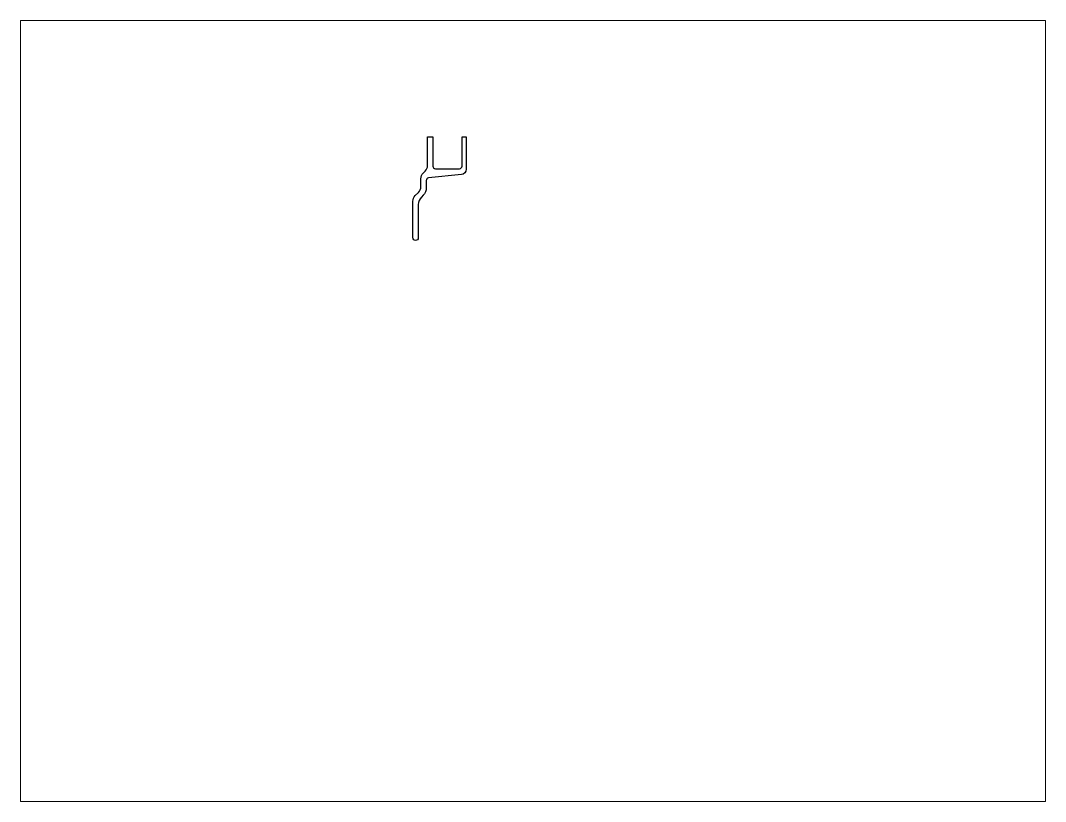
# Paper-space layout 'Layout1' of a CAD drawing. Extents: x 27 to 240, y 20 to 183.
# The model-space entities are those that its viewports show. They can reach past a viewport. Long polylines and large blocks are cut down to what shows.
import ezdxf

# ---------------------------------------------------------------- set-up
doc = ezdxf.new("R2010")
doc.units = 0
doc.header["$LTSCALE"] = 15
doc.layers.get('0').update_dxf_attribs({"linetype": 'CONTINUOUS'})
doc.layers.add('ANA', color=220, linetype='CONTINUOUS')

msp = doc.modelspace()

# ---------------------------------------------------------------- linework, layer by layer
at = {"layer": 'ANA', "color": 0}
msp.add_lwpolyline([(153.83, 221.46), (162.83, 221.46, 0.414214), (163.83, 222.46), (163.83, 233.46), (165.33, 233.46), (165.33, 221.26, -0.383864), (163.54, 219.27), (151.22, 217.98, 0.383864), (150.33, 216.98), (150.33, 214.29, -0.198912), (149.16, 211.46), (148.5, 210.8, 0.198912), (147.33, 207.98), (147.33, 195.46, -1), (145.33, 195.46), (145.33, 209.22, -0.198912), (146.21, 211.34), (147.45, 212.58, 0.198912), (148.33, 214.7), (148.33, 217.72, -0.198912), (149.21, 219.84), (149.95, 220.58, 0.198912), (150.83, 222.7), (150.83, 233.46), (152.83, 233.46), (152.83, 222.46, 0.414214)], format="xyb", close=True, dxfattribs=at)

psp = doc.layouts.get("Layout1")

# ---------------------------------------------------------------- viewports
at = {"layer": '0', "color": 0, "linetype": 'BYBLOCK', "ltscale": 0.05}
psp.add_viewport(center=(133.35, 101.6), size=(213.36, 162.56), view_center_point=(190.51, 130.3), view_height=293.8955, dxfattribs=at)

doc.saveas('drawing.dxf')
